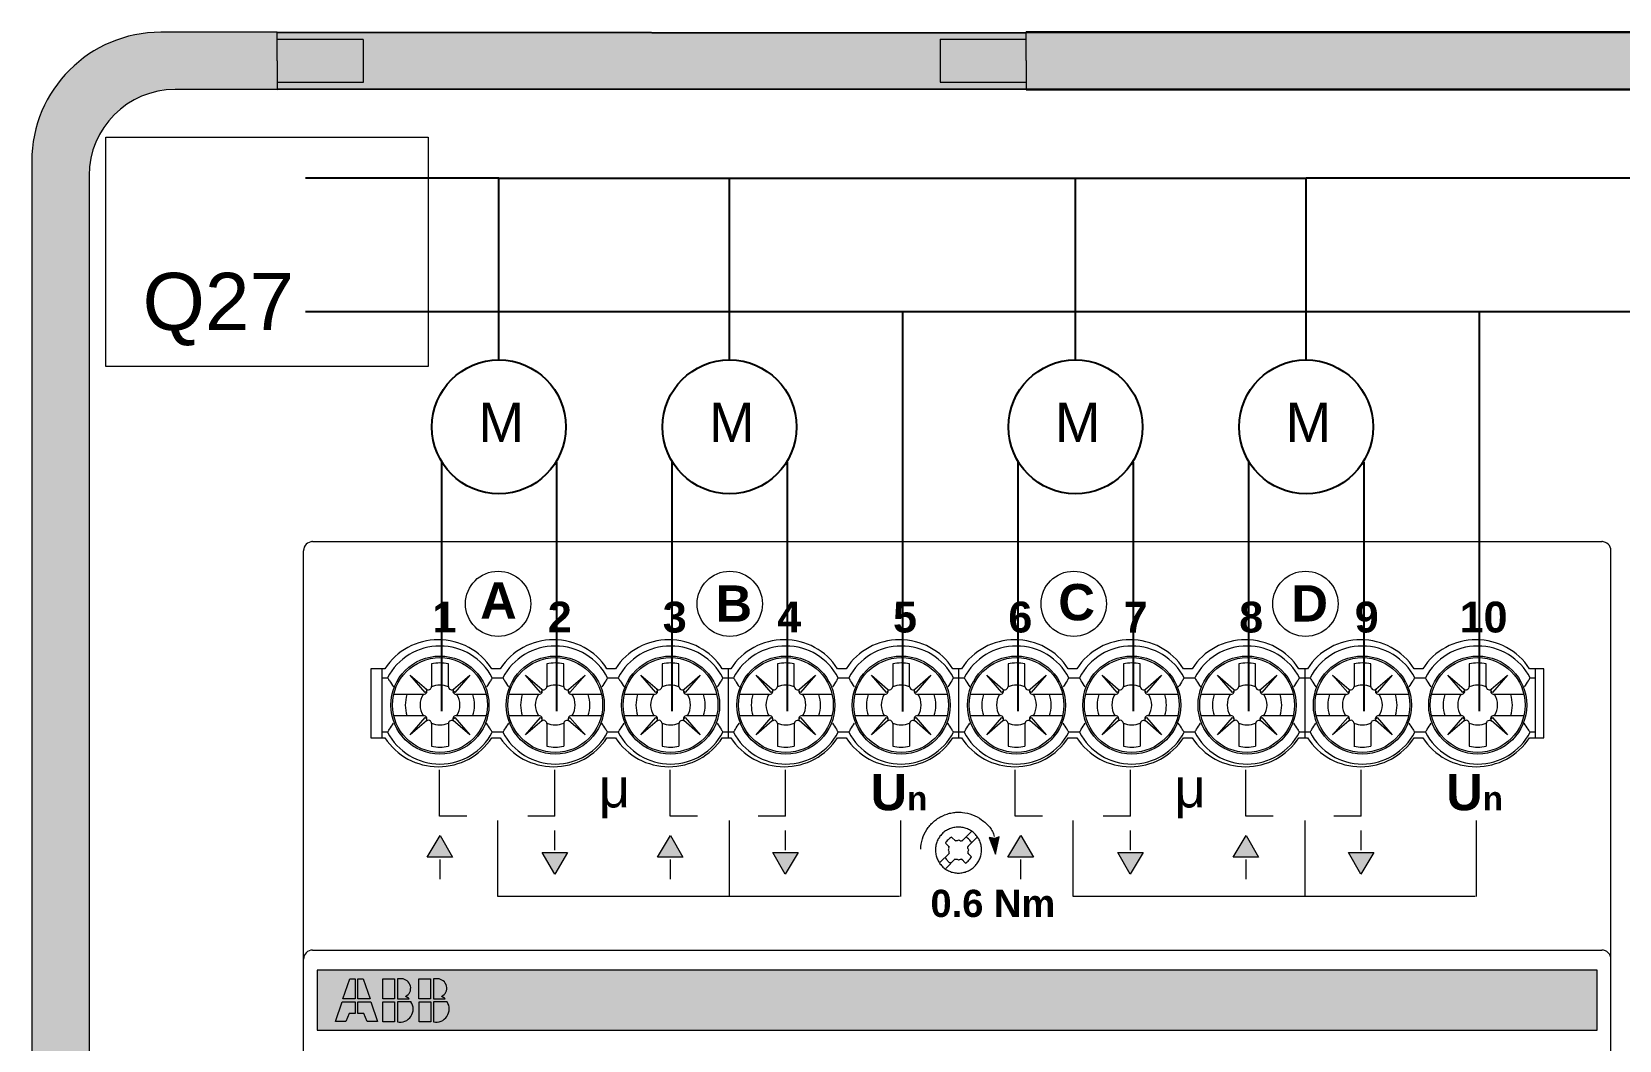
# Model space of a CAD drawing. Header units: millimetres. Extents: x -242231 to 419123, y -2399 to 525285.
# Drawn here: x -38751 to -37635, y 42041 to 42750 of the extents above; entities that cross this region are included whole.
import ezdxf

# ---------------------------------------------------------------- set-up
doc = ezdxf.new("R2010")
doc.units = ezdxf.units.MM
doc.layers.add('F-Toflumynd', color=254, linetype='Continuous')
doc.layers.add('R-635 Töfluteikning', color=7, linetype='Continuous', lineweight=15)
doc.layers.add('R-lagnir', color=7, linetype='Continuous', lineweight=25)
doc.styles.get("Standard").update_dxf_attribs({"font": 'arial.ttf'})

# ---------------------------------------------------------------- blocks, each defined once
blk = doc.blocks.new('ABB f@h BA-M-0.4.1 Gardínuliði')
at = {"lineweight": 0, "true_color": 0x000000}
h = blk.add_hatch(color=18, dxfattribs=at)
h.dxf.hatch_style = 1
h.paths.add_polyline_path([(7.522, 46.313), (6.811, 45.122), (8.208, 45.122)])
h = blk.add_hatch(color=18, dxfattribs=at)
h.dxf.hatch_style = 1
h.paths.add_polyline_path([(20.208, 46.313), (19.497, 45.122), (20.894, 45.122)])
at = {"lineweight": 0}
h = blk.add_hatch(color=256, dxfattribs=at)
h.dxf.hatch_style = 1
h.paths.add_polyline_path([(38.072, 46.145), (37.769, 46.193), (38.111, 45.279), (38.303, 46.236)])
at = {"lineweight": 0, "true_color": 0x000000}
h = blk.add_hatch(color=18, dxfattribs=at)
h.dxf.hatch_style = 1
h.paths.add_polyline_path([(39.508, 46.313), (38.797, 45.122), (40.194, 45.122)])
h = blk.add_hatch(color=18, dxfattribs=at)
h.dxf.hatch_style = 1
h.paths.add_polyline_path([(51.908, 46.313), (51.197, 45.122), (52.594, 45.122)])
h = blk.add_hatch(color=18, dxfattribs=at)
h.dxf.hatch_style = 1
h.paths.add_polyline_path([(13.147, 45.375), (13.833, 44.184), (14.544, 45.375)])
h = blk.add_hatch(color=18, dxfattribs=at)
h.dxf.hatch_style = 1
h.paths.add_polyline_path([(25.847, 45.375), (26.533, 44.184), (27.244, 45.375)])
h = blk.add_hatch(color=18, dxfattribs=at)
h.dxf.hatch_style = 1
h.paths.add_polyline_path([(44.847, 45.375), (45.533, 44.184), (46.244, 45.375)])
h = blk.add_hatch(color=18, dxfattribs=at)
h.dxf.hatch_style = 1
h.paths.add_polyline_path([(57.547, 45.375), (58.233, 44.184), (58.944, 45.375)])
at = {"lineweight": 0}
h = blk.add_hatch(color=1, dxfattribs=at)
h.dxf.hatch_style = 1
h.paths.add_polyline_path([(71.249, 38.894), (0.749, 38.894), (0.749, 35.594), (71.249, 35.594)])
h = blk.add_hatch(color=256, dxfattribs=at)
h.dxf.hatch_style = 1
h.paths.add_polyline_path([(2.169, 37.306), (2.842, 37.306), (2.842, 38.409), (2.546, 38.409)])
h.paths.add_polyline_path([(2.996, 37.306), (3.669, 37.306), (3.292, 38.409), (2.996, 38.409)])
h.paths.add_polyline_path([(3, 37.147), (2.996, 36.512), (3.331, 36.512), (3.5, 36.056), (4.085, 36.056), (3.711, 37.148)])
h.paths.add_polyline_path([(2.838, 37.152), (2.129, 37.152), (1.754, 36.056), (2.338, 36.056), (2.507, 36.512), (2.842, 36.512)])
h = blk.add_hatch(color=256, dxfattribs=at)
h.dxf.hatch_style = 1
h.paths.add_polyline_path([(5.016, 37.306), (5.016, 38.41), (4.375, 38.41), (4.375, 37.306)])
h.paths.add_polyline_path([(5.174, 37.31), (5.82, 37.307, 0.073983), (5.622, 37.442, 0.788319), (5.393, 38.415), (5.17, 38.416)])
h.paths.add_polyline_path([(5.174, 36.043, 0.670092), (5.918, 37.152), (5.174, 37.152)])
h.paths.add_polyline_path([(5.019, 37.152), (4.378, 37.152), (4.378, 36.048), (5.019, 36.048)])
h = blk.add_hatch(color=256, dxfattribs=at)
h.dxf.hatch_style = 1
h.paths.add_polyline_path([(6.361, 37.306), (7.002, 37.306), (7.002, 38.41), (6.361, 38.41)])
h.paths.add_polyline_path([(7.16, 37.31), (7.806, 37.307, 0.073983), (7.608, 37.442, 0.788319), (7.379, 38.415), (7.156, 38.416)])
h.paths.add_polyline_path([(7.16, 36.043, 0.670092), (7.904, 37.152), (7.16, 37.152)])
h.paths.add_polyline_path([(7.005, 37.152), (6.365, 37.152), (6.365, 36.048), (7.005, 36.048)])
at = {"color": 7, "linetype": 'Continuous', "lineweight": 0}
for p, q in [((0.5, 62.497), (71.5, 62.497)), ((0, -27.003), (0, 61.997)), ((72, 3.432), (72, 61.997)), ((3.7, 55.497), (3.7, 51.697)), ((4.486, 55.497), (3.7, 55.497)), ((4.34, 51.697), (4.34, 55.497)), ((6.704, 54.181), (5.876, 55.136)), ((5.876, 55.136), (6.769, 54.362)), ((7.052, 55.767), (7.052, 54.519)), ((7.979, 54.518), (7.979, 55.767)), ((8.262, 54.363), (9.154, 55.136)), ((9.154, 55.136), (8.326, 54.181)), ((10.836, 55.497), (10.364, 55.497)), ((13.054, 54.181), (12.226, 55.136)), ((12.226, 55.136), (13.119, 54.362)), ((13.402, 55.767), (13.402, 54.519)), ((14.329, 54.518), (14.329, 55.767)), ((14.612, 54.363), (15.504, 55.136)), ((15.504, 55.136), (14.676, 54.181)), ((17.186, 55.497), (16.714, 55.497)), ((19.404, 54.181), (18.576, 55.136)), ((18.576, 55.136), (19.469, 54.362)), ((19.752, 55.767), (19.752, 54.519)), ((20.679, 54.518), (20.679, 55.767)), ((20.962, 54.363), (21.854, 55.136)), ((21.854, 55.136), (21.026, 54.181)), ((23.536, 55.497), (23.064, 55.497)), ((23.39, 55.497), (23.39, 51.697)), ((25.754, 54.181), (24.926, 55.136)), ((24.926, 55.136), (25.819, 54.362)), ((26.102, 55.767), (26.102, 54.519)), ((27.029, 54.518), (27.029, 55.767)), ((27.312, 54.363), (28.204, 55.136)), ((28.204, 55.136), (27.376, 54.181)), ((29.886, 55.497), (29.414, 55.497)), ((32.104, 54.181), (31.276, 55.136)), ((31.276, 55.136), (32.169, 54.362)), ((32.452, 55.767), (32.452, 54.519)), ((33.379, 54.518), (33.379, 55.767)), ((33.662, 54.363), (34.554, 55.136)), ((34.554, 55.136), (33.726, 54.181)), ((36.236, 55.497), (35.764, 55.497)), ((36.09, 51.697), (36.09, 55.497)), ((38.454, 54.181), (37.626, 55.136)), ((37.626, 55.136), (38.519, 54.362)), ((38.802, 55.767), (38.802, 54.519)), ((39.729, 54.518), (39.729, 55.767)), ((40.012, 54.363), (40.904, 55.136)), ((40.904, 55.136), (40.076, 54.181)), ((42.586, 55.497), (42.114, 55.497)), ((44.804, 54.181), (43.976, 55.136)), ((43.976, 55.136), (44.869, 54.362)), ((45.152, 55.767), (45.152, 54.519)), ((46.079, 54.518), (46.079, 55.767)), ((46.362, 54.363), (47.254, 55.136)), ((47.254, 55.136), (46.426, 54.181)), ((48.936, 55.497), (48.464, 55.497)), ((51.154, 54.181), (50.326, 55.136)), ((50.326, 55.136), (51.219, 54.362)), ((51.502, 55.767), (51.502, 54.519)), ((52.429, 54.518), (52.429, 55.767)), ((52.712, 54.363), (53.604, 55.136)), ((53.604, 55.136), (52.776, 54.181)), ((55.286, 55.497), (54.814, 55.497)), ((55.14, 55.497), (55.14, 51.697)), ((57.504, 54.181), (56.676, 55.136)), ((56.676, 55.136), (57.569, 54.362)), ((57.852, 55.767), (57.852, 54.519)), ((58.779, 54.518), (58.779, 55.767)), ((59.062, 54.363), (59.954, 55.136)), ((59.954, 55.136), (59.126, 54.181)), ((61.636, 55.497), (61.164, 55.497)), ((63.854, 54.181), (63.026, 55.136)), ((63.026, 55.136), (63.919, 54.362)), ((64.202, 55.767), (64.202, 54.519)), ((65.129, 54.518), (65.129, 55.767)), ((65.412, 54.363), (66.304, 55.136)), ((66.304, 55.136), (65.476, 54.181)), ((68.3, 55.497), (67.514, 55.497)), ((67.84, 51.697), (67.84, 55.497)), ((68.3, 51.697), (68.3, 55.497)), ((4.34, 54.997), (4.632, 54.997)), ((6.799, 54.276), (6.704, 54.181)), ((8.326, 54.181), (8.232, 54.276)), ((10.398, 54.997), (10.982, 54.997)), ((13.149, 54.276), (13.054, 54.181)), ((14.676, 54.181), (14.582, 54.276)), ((16.748, 54.997), (17.332, 54.997)), ((19.499, 54.276), (19.404, 54.181)), ((21.026, 54.181), (20.932, 54.276)), ((23.098, 54.997), (23.682, 54.997)), ((25.849, 54.276), (25.754, 54.181)), ((27.376, 54.181), (27.282, 54.276)), ((29.448, 54.997), (30.032, 54.997)), ((32.199, 54.276), (32.104, 54.181)), ((33.726, 54.181), (33.632, 54.276)), ((35.798, 54.997), (36.382, 54.997)), ((38.549, 54.276), (38.454, 54.181)), ((40.076, 54.181), (39.982, 54.276)), ((42.148, 54.997), (42.732, 54.997)), ((44.899, 54.276), (44.804, 54.181)), ((46.426, 54.181), (46.332, 54.276)), ((48.498, 54.997), (49.082, 54.997)), ((51.249, 54.276), (51.154, 54.181)), ((52.776, 54.181), (52.682, 54.276)), ((54.848, 54.997), (55.432, 54.997)), ((57.599, 54.276), (57.504, 54.181)), ((59.126, 54.181), (59.032, 54.276)), ((61.198, 54.997), (61.782, 54.997)), ((63.949, 54.276), (63.854, 54.181)), ((65.476, 54.181), (65.382, 54.276)), ((67.548, 54.997), (67.84, 54.997)), ((6.62, 54.082), (4.971, 54.082)), ((10.059, 54.082), (8.411, 54.082)), ((12.969, 54.082), (11.321, 54.082)), ((16.409, 54.082), (14.761, 54.082)), ((19.32, 54.082), (17.671, 54.082)), ((22.759, 54.082), (21.111, 54.082)), ((25.67, 54.082), (24.021, 54.082)), ((29.109, 54.082), (27.461, 54.082)), ((32.019, 54.082), (30.371, 54.082)), ((35.459, 54.082), (33.811, 54.082)), ((38.37, 54.082), (36.721, 54.082)), ((41.809, 54.082), (40.161, 54.082)), ((44.719, 54.082), (43.071, 54.082)), ((48.159, 54.082), (46.511, 54.082)), ((51.07, 54.082), (49.421, 54.082)), ((54.509, 54.082), (52.861, 54.082)), ((57.42, 54.082), (55.771, 54.082)), ((60.859, 54.082), (59.211, 54.082)), ((63.769, 54.082), (62.121, 54.082)), ((67.209, 54.082), (65.561, 54.082)), ((4.971, 52.912), (6.62, 52.912)), ((5.876, 51.858), (6.704, 52.813)), ((6.769, 52.632), (5.876, 51.858)), ((6.704, 52.813), (6.799, 52.717)), ((7.052, 52.475), (7.052, 51.226)), ((7.979, 52.469), (7.979, 51.226)), ((8.226, 52.712), (8.326, 52.813)), ((9.154, 51.858), (8.248, 52.643)), ((8.326, 52.813), (9.154, 51.858)), ((8.404, 52.912), (10.059, 52.912)), ((11.321, 52.912), (12.969, 52.912)), ((12.226, 51.858), (13.054, 52.813)), ((13.119, 52.632), (12.226, 51.858)), ((13.054, 52.813), (13.149, 52.717)), ((13.402, 52.475), (13.402, 51.226)), ((14.329, 52.469), (14.329, 51.226)), ((14.576, 52.712), (14.676, 52.813)), ((15.504, 51.858), (14.598, 52.643)), ((14.676, 52.813), (15.504, 51.858)), ((14.754, 52.912), (16.409, 52.912)), ((17.671, 52.912), (19.32, 52.912)), ((18.576, 51.858), (19.404, 52.813)), ((19.469, 52.632), (18.576, 51.858)), ((19.404, 52.813), (19.499, 52.717)), ((19.752, 52.475), (19.752, 51.226)), ((20.679, 52.469), (20.679, 51.226)), ((20.926, 52.712), (21.026, 52.813)), ((21.854, 51.858), (20.948, 52.643)), ((21.026, 52.813), (21.854, 51.858)), ((21.104, 52.912), (22.759, 52.912)), ((24.021, 52.912), (25.67, 52.912)), ((24.926, 51.858), (25.754, 52.813)), ((25.819, 52.632), (24.926, 51.858)), ((25.754, 52.813), (25.849, 52.717)), ((26.102, 52.475), (26.102, 51.226)), ((27.029, 52.469), (27.029, 51.226)), ((27.276, 52.712), (27.376, 52.813)), ((28.204, 51.858), (27.298, 52.643)), ((27.376, 52.813), (28.204, 51.858)), ((27.454, 52.912), (29.109, 52.912)), ((30.371, 52.912), (32.019, 52.912)), ((31.276, 51.858), (32.104, 52.813)), ((32.169, 52.632), (31.276, 51.858)), ((32.104, 52.813), (32.199, 52.717)), ((32.452, 52.475), (32.452, 51.226)), ((33.379, 52.469), (33.379, 51.226)), ((33.626, 52.712), (33.726, 52.813)), ((34.554, 51.858), (33.648, 52.643)), ((33.726, 52.813), (34.554, 51.858)), ((33.804, 52.912), (35.459, 52.912)), ((36.721, 52.912), (38.37, 52.912)), ((37.626, 51.858), (38.454, 52.813)), ((38.519, 52.632), (37.626, 51.858)), ((38.454, 52.813), (38.549, 52.717)), ((38.802, 52.475), (38.802, 51.226)), ((39.729, 52.469), (39.729, 51.226)), ((39.976, 52.712), (40.076, 52.813)), ((40.904, 51.858), (39.998, 52.643)), ((40.076, 52.813), (40.904, 51.858)), ((40.154, 52.912), (41.809, 52.912)), ((43.071, 52.912), (44.719, 52.912)), ((43.976, 51.858), (44.804, 52.813)), ((44.869, 52.632), (43.976, 51.858)), ((44.804, 52.813), (44.899, 52.717)), ((45.152, 52.475), (45.152, 51.226)), ((46.079, 52.469), (46.079, 51.226)), ((46.326, 52.712), (46.426, 52.813)), ((47.254, 51.858), (46.348, 52.643)), ((46.426, 52.813), (47.254, 51.858)), ((46.504, 52.912), (48.159, 52.912)), ((49.421, 52.912), (51.07, 52.912)), ((50.326, 51.858), (51.154, 52.813)), ((51.219, 52.632), (50.326, 51.858)), ((51.154, 52.813), (51.249, 52.717)), ((51.502, 52.475), (51.502, 51.226)), ((52.429, 52.469), (52.429, 51.226)), ((52.676, 52.712), (52.776, 52.813)), ((53.604, 51.858), (52.698, 52.643)), ((52.776, 52.813), (53.604, 51.858)), ((52.854, 52.912), (54.509, 52.912)), ((55.771, 52.912), (57.42, 52.912)), ((56.676, 51.858), (57.504, 52.813)), ((57.569, 52.632), (56.676, 51.858)), ((57.504, 52.813), (57.599, 52.717)), ((57.852, 52.475), (57.852, 51.226)), ((58.779, 52.469), (58.779, 51.226)), ((59.026, 52.712), (59.126, 52.813)), ((59.954, 51.858), (59.048, 52.643)), ((59.126, 52.813), (59.954, 51.858)), ((59.204, 52.912), (60.859, 52.912)), ((62.121, 52.912), (63.769, 52.912)), ((63.026, 51.858), (63.854, 52.813)), ((63.919, 52.632), (63.026, 51.858)), ((63.854, 52.813), (63.949, 52.717)), ((64.202, 52.475), (64.202, 51.226)), ((65.129, 52.469), (65.129, 51.226)), ((65.376, 52.712), (65.476, 52.813)), ((66.304, 51.858), (65.398, 52.643)), ((65.476, 52.813), (66.304, 51.858)), ((65.554, 52.912), (67.209, 52.912)), ((3.7, 51.697), (4.486, 51.697)), ((4.632, 51.997), (4.34, 51.997)), ((10.364, 51.697), (10.836, 51.697)), ((10.982, 51.997), (10.398, 51.997)), ((16.714, 51.697), (17.186, 51.697)), ((17.332, 51.997), (16.748, 51.997)), ((23.064, 51.697), (23.536, 51.697)), ((23.682, 51.997), (23.098, 51.997)), ((29.414, 51.697), (29.886, 51.697)), ((30.032, 51.997), (29.448, 51.997)), ((35.764, 51.697), (36.236, 51.697)), ((36.382, 51.997), (35.798, 51.997)), ((42.114, 51.697), (42.586, 51.697)), ((42.732, 51.997), (42.148, 51.997)), ((48.464, 51.697), (48.936, 51.697)), ((49.082, 51.997), (48.498, 51.997)), ((54.814, 51.697), (55.286, 51.697)), ((55.432, 51.997), (54.848, 51.997)), ((61.164, 51.697), (61.636, 51.697)), ((61.782, 51.997), (61.198, 51.997)), ((67.514, 51.697), (68.3, 51.697)), ((67.84, 51.997), (67.548, 51.997)), ((7.495, 47.377), (7.495, 49.936)), ((13.845, 47.377), (13.845, 49.936)), ((20.196, 47.377), (20.196, 49.936)), ((26.546, 47.377), (26.546, 49.936)), ((39.196, 47.377), (39.196, 49.936)), ((45.545, 47.377), (45.545, 49.936)), ((51.895, 47.377), (51.895, 49.936)), ((58.246, 47.377), (58.246, 49.936)), ((8.994, 47.377), (7.495, 47.377)), ((13.846, 47.377), (12.347, 47.377)), ((21.694, 47.377), (20.195, 47.377)), ((26.546, 47.377), (25.047, 47.377)), ((40.694, 47.377), (39.195, 47.377)), ((45.546, 47.377), (44.047, 47.377)), ((53.394, 47.377), (51.895, 47.377)), ((58.246, 47.377), (56.747, 47.377)), ((10.696, 42.943), (10.696, 47.132)), ((13.845, 45.502), (13.845, 46.591)), ((23.456, 42.943), (23.456, 47.132)), ((26.546, 45.502), (26.546, 46.591)), ((32.896, 42.943), (32.896, 47.132)), ((36.786, 46.532), (36.249, 45.996)), ((42.395, 42.943), (42.395, 47.132)), ((45.545, 45.502), (45.545, 46.591)), ((55.156, 42.943), (55.156, 47.132)), ((58.246, 45.502), (58.246, 46.591)), ((64.596, 42.943), (64.596, 47.132)), ((35.379, 45.941), (35.36, 45.885)), ((35.583, 45.663), (35.36, 45.885)), ((35.416, 45.977), (35.379, 45.941)), ((35.453, 46.033), (35.416, 45.977)), ((35.509, 46.07), (35.453, 46.033)), ((35.583, 46.144), (35.509, 46.07)), ((35.509, 45.497), (35.527, 45.516)), ((35.509, 45.497), (35.527, 45.479)), ((35.546, 45.682), (35.527, 45.719)), ((35.527, 45.516), (35.546, 45.553)), ((35.527, 45.479), (35.546, 45.442)), ((35.546, 45.645), (35.546, 45.682)), ((35.564, 45.608), (35.546, 45.645)), ((35.546, 45.571), (35.564, 45.608)), ((35.546, 45.553), (35.546, 45.571)), ((35.694, 46.218), (35.583, 46.144)), ((35.916, 45.996), (35.694, 46.218)), ((35.897, 46.033), (35.86, 46.051)), ((35.916, 46.015), (35.897, 46.033)), ((35.99, 46.015), (35.916, 46.015)), ((36.064, 46.051), (35.99, 46.015)), ((36.083, 46.07), (36.064, 46.051)), ((36.083, 46.07), (36.101, 46.051)), ((36.101, 46.051), (36.138, 46.033)), ((36.138, 46.033), (36.157, 46.015)), ((36.157, 46.015), (36.231, 46.015)), ((36.231, 46.015), (36.268, 46.033)), ((36.268, 46.033), (36.286, 46.051)), ((36.286, 46.051), (36.323, 46.07)), ((36.527, 46.199), (36.471, 46.218)), ((36.564, 46.162), (36.527, 46.199)), ((37.101, 46.218), (36.564, 45.682)), ((36.62, 46.125), (36.564, 46.162)), ((36.583, 45.663), (36.601, 45.7)), ((36.583, 45.59), (36.583, 45.663)), ((36.601, 45.571), (36.583, 45.59)), ((36.62, 45.497), (36.583, 45.423)), ((36.601, 45.7), (36.62, 45.719)), ((36.62, 45.534), (36.601, 45.571)), ((36.694, 46.051), (36.62, 46.125)), ((36.62, 45.719), (36.638, 45.756)), ((36.638, 45.516), (36.62, 45.534)), ((36.638, 45.516), (36.62, 45.497)), ((36.731, 45.996), (36.694, 46.051)), ((36.768, 45.959), (36.731, 45.996)), ((36.786, 45.904), (36.768, 45.959)), ((37.769, 46.193), (38.111, 45.279)), ((38.072, 46.145), (37.769, 46.193)), ((38.303, 46.236), (38.072, 46.145)), ((38.111, 45.279), (38.303, 46.236)), ((7.509, 44.995), (7.509, 43.906)), ((20.196, 44.995), (20.196, 43.906)), ((35.583, 45.331), (35.046, 44.814)), ((35.342, 45.091), (35.36, 45.054)), ((35.36, 45.054), (35.397, 44.998)), ((35.897, 45.017), (35.379, 44.5)), ((35.397, 44.998), (35.564, 44.832)), ((35.527, 45.276), (35.509, 45.257)), ((35.546, 45.313), (35.527, 45.276)), ((35.546, 45.442), (35.546, 45.313)), ((35.564, 44.832), (35.62, 44.814)), ((35.62, 44.814), (35.657, 44.777)), ((35.879, 44.98), (35.842, 44.962)), ((36.009, 44.98), (35.879, 44.98)), ((36.046, 44.962), (36.009, 44.98)), ((36.064, 44.943), (36.046, 44.962)), ((36.064, 44.943), (36.083, 44.962)), ((36.083, 44.962), (36.12, 44.98)), ((36.12, 44.98), (36.138, 44.98)), ((36.138, 44.98), (36.175, 44.998)), ((36.175, 44.998), (36.212, 44.998)), ((36.212, 44.998), (36.249, 44.98)), ((36.453, 44.795), (36.231, 45.017)), ((36.249, 44.98), (36.268, 44.962)), ((36.268, 44.962), (36.305, 44.943)), ((36.453, 44.795), (36.508, 44.832)), ((36.508, 44.832), (36.545, 44.851)), ((36.545, 44.851), (36.601, 44.888)), ((36.786, 45.128), (36.564, 45.35)), ((36.583, 45.423), (36.583, 45.35)), ((36.583, 45.35), (36.601, 45.331)), ((36.601, 45.331), (36.601, 45.294)), ((36.601, 45.294), (36.638, 45.276)), ((36.601, 44.888), (36.638, 44.943)), ((36.638, 44.943), (36.712, 45.017)), ((36.712, 45.017), (36.786, 45.128)), ((39.495, 44.995), (39.495, 43.906)), ((51.895, 44.995), (51.895, 43.906)), ((32.818, 42.943), (10.696, 42.943)), ((64.518, 42.943), (42.395, 42.943)), ((0.5, 39.997), (71.5, 39.997)), ((0.749, 38.894), (0.749, 35.594)), ((71.249, 38.894), (0.749, 38.894)), ((71.249, 35.594), (71.249, 38.894)), ((0.749, 35.594), (71.249, 35.594))]:
    blk.add_line(p, q, dxfattribs=at)
at = {"lineweight": 0}
for points in [[(6.811, 45.122), (7.522, 46.313), (8.208, 45.122), (6.811, 45.122)], [(19.497, 45.122), (20.208, 46.313), (20.894, 45.122), (19.497, 45.122)], [(38.797, 45.122), (39.508, 46.313), (40.194, 45.122), (38.797, 45.122)], [(51.197, 45.122), (51.908, 46.313), (52.594, 45.122), (51.197, 45.122)], [(14.544, 45.375), (13.833, 44.184), (13.147, 45.375), (14.544, 45.375)], [(27.244, 45.375), (26.533, 44.184), (25.847, 45.375), (27.244, 45.375)], [(46.244, 45.375), (45.533, 44.184), (44.847, 45.375), (46.244, 45.375)], [(58.944, 45.375), (58.233, 44.184), (57.547, 45.375), (58.944, 45.375)], [(2.842, 38.409), (2.842, 37.306), (2.169, 37.306), (2.546, 38.409), (2.842, 38.409)], [(2.996, 38.409), (3.292, 38.409), (3.669, 37.306), (2.996, 37.306), (2.996, 38.409)], [(5.394, 38.415), (5.17, 38.416), (5.174, 37.31), (5.821, 37.307)], [(7.38, 38.415), (7.156, 38.416), (7.16, 37.31), (7.807, 37.307)], [(2.129, 37.152), (2.838, 37.152), (2.842, 36.512), (2.507, 36.512), (2.338, 36.056), (1.754, 36.056), (2.129, 37.152)], [(3, 37.147), (3.711, 37.148), (4.085, 36.056), (3.5, 36.056), (3.331, 36.512), (2.996, 36.512), (3, 37.147)], [(5.924, 37.152), (5.174, 37.152), (5.174, 36.045)], [(7.91, 37.152), (7.16, 37.152), (7.16, 36.045)]]:
    blk.add_lwpolyline(points, dxfattribs=at)
for points in [[(4.375, 38.41), (5.016, 38.41), (5.016, 37.306), (4.375, 37.306)], [(6.361, 38.41), (7.002, 38.41), (7.002, 37.306), (6.361, 37.306)], [(4.378, 37.152), (5.019, 37.152), (5.019, 36.048), (4.378, 36.048)], [(6.365, 37.152), (7.005, 37.152), (7.005, 36.048), (6.365, 36.048)]]:
    blk.add_lwpolyline(points, close=True, dxfattribs=at)
for centre, radius in [((10.717, 59.072), 1.798), ((23.477, 59.072), 1.798), ((42.415, 59.072), 1.798), ((55.179, 59.072), 1.798), ((7.515, 53.497), 2.7), ((7.515, 53.497), 2.61), ((13.865, 53.497), 2.7), ((13.865, 53.497), 2.61), ((20.215, 53.497), 2.7), ((20.215, 53.497), 2.61), ((26.565, 53.497), 2.7), ((26.565, 53.497), 2.61), ((32.915, 53.497), 2.7), ((32.915, 53.497), 2.61), ((39.265, 53.497), 2.7), ((39.265, 53.497), 2.61), ((45.615, 53.497), 2.7), ((45.615, 53.497), 2.61), ((51.965, 53.497), 2.7), ((51.965, 53.497), 2.61), ((58.315, 53.497), 2.7), ((58.315, 53.497), 2.61), ((64.665, 53.497), 2.7), ((64.665, 53.497), 2.61)]:
    blk.add_circle(centre, radius, dxfattribs=at)
at = {"color": 7, "linetype": 'Continuous', "lineweight": 0}
for centre, radius, start, end in [((0.5, 61.997), 0.5, 90, 180), ((0.5, 61.997), 0.5, 90, 97.21198), ((71.5, 61.997), 0.5, 82.78796, 90), ((71.5, 61.997), 0.5, 0, 90), ((0.5, 61.997), 0.5, 172.78796, 180), ((71.5, 61.997), 0.5, 0, 7.21198), ((7.425, 53.597), 3.5, 32.87835, 147.12165), ((13.775, 53.597), 3.5, 32.87835, 147.12165), ((20.125, 53.597), 3.5, 32.87835, 147.12165), ((26.475, 53.597), 3.5, 32.87835, 147.12165), ((32.825, 53.597), 3.5, 32.87835, 147.12165), ((39.175, 53.597), 3.5, 32.87835, 147.12165), ((45.525, 53.597), 3.5, 32.87835, 147.12165), ((51.875, 53.597), 3.5, 32.87835, 147.12165), ((58.225, 53.597), 3.5, 32.87835, 147.12165), ((64.575, 53.597), 3.5, 32.87835, 147.12165), ((7.515, 53.497), 3.25, 27.48643, 152.51357), ((13.865, 53.497), 3.25, 27.48643, 152.51357), ((20.215, 53.497), 3.25, 27.48643, 152.51357), ((26.565, 53.497), 3.25, 27.48643, 152.51357), ((32.915, 53.497), 3.25, 27.48643, 152.51357), ((39.265, 53.497), 3.25, 27.48643, 152.51357), ((45.615, 53.497), 3.25, 27.48643, 152.51357), ((51.965, 53.497), 3.25, 27.48643, 152.51357), ((58.315, 53.497), 3.25, 27.48643, 152.51357), ((64.665, 53.497), 3.25, 27.48643, 152.51357), ((7.515, 53.497), 2.317, 78.46304, 101.53696), ((13.865, 53.497), 2.317, 78.46304, 101.53696), ((20.215, 53.497), 2.317, 78.46304, 101.53696), ((26.565, 53.497), 2.317, 78.46304, 101.53696), ((32.915, 53.497), 2.317, 78.46304, 101.53696), ((39.265, 53.497), 2.317, 78.46304, 101.53696), ((45.615, 53.497), 2.317, 78.46304, 101.53696), ((51.965, 53.497), 2.317, 78.46304, 101.53696), ((58.315, 53.497), 2.317, 78.46304, 101.53696), ((64.665, 53.497), 2.317, 78.46304, 101.53696), ((6.62, 54.262), 0.18, 270, 45.573), ((6.872, 54.519), 0.18, 225.573, 0), ((7.515, 53.497), 1.098, 65.03079, 114.96921), ((8.159, 54.518), 0.18, 180, 314.56131), ((8.411, 54.262), 0.18, 134.56131, 270), ((12.969, 54.262), 0.18, 270, 45.573), ((13.221, 54.519), 0.18, 225.573, 0), ((13.865, 53.497), 1.098, 65.03079, 114.96921), ((14.509, 54.518), 0.18, 180, 314.56131), ((14.761, 54.262), 0.18, 134.56131, 270), ((19.32, 54.262), 0.18, 270, 45.573), ((19.571, 54.519), 0.18, 225.573, 0), ((20.215, 53.497), 1.098, 65.03079, 114.96921), ((20.859, 54.518), 0.18, 180, 314.56131), ((21.111, 54.262), 0.18, 134.56131, 270), ((25.67, 54.262), 0.18, 270, 45.573), ((25.922, 54.519), 0.18, 225.573, 0), ((26.565, 53.497), 1.098, 65.03079, 114.96921), ((27.209, 54.518), 0.18, 180, 314.56131), ((27.461, 54.262), 0.18, 134.56131, 270), ((32.019, 54.262), 0.18, 270, 45.573), ((32.271, 54.519), 0.18, 225.573, 0), ((32.915, 53.497), 1.098, 65.03079, 114.96921), ((33.559, 54.518), 0.18, 180, 314.56131), ((33.811, 54.262), 0.18, 134.56131, 270), ((38.37, 54.262), 0.18, 270, 45.573), ((38.622, 54.519), 0.18, 225.573, 0), ((39.265, 53.497), 1.098, 65.03079, 114.96921), ((39.909, 54.518), 0.18, 180, 314.56131), ((40.161, 54.262), 0.18, 134.56131, 270), ((44.719, 54.262), 0.18, 270, 45.573), ((44.971, 54.519), 0.18, 225.573, 0), ((45.615, 53.497), 1.098, 65.03079, 114.96921), ((46.259, 54.518), 0.18, 180, 314.56131), ((46.511, 54.262), 0.18, 134.56131, 270), ((51.07, 54.262), 0.18, 270, 45.573), ((51.321, 54.519), 0.18, 225.573, 0), ((51.965, 53.497), 1.098, 65.03079, 114.96921), ((52.609, 54.518), 0.18, 180, 314.56131), ((52.861, 54.262), 0.18, 134.56131, 270), ((57.42, 54.262), 0.18, 270, 45.573), ((57.672, 54.519), 0.18, 225.573, 0), ((58.315, 53.497), 1.098, 65.03079, 114.96921), ((58.959, 54.518), 0.18, 180, 314.56131), ((59.211, 54.262), 0.18, 134.56131, 270), ((63.769, 54.262), 0.18, 270, 45.573), ((64.021, 54.519), 0.18, 225.573, 0), ((64.665, 53.497), 1.098, 65.03079, 114.96921), ((65.309, 54.518), 0.18, 180, 314.56131), ((65.561, 54.262), 0.18, 134.56131, 270), ((7.515, 53.497), 1.907, 162.13907, 197.86093), ((7.515, 53.497), 1.098, 147.80605, 212.19395), ((7.515, 53.497), 1.098, 0, 32.19395), ((7.515, 53.497), 1.098, 327.80605, 0), ((7.515, 53.497), 1.907, 342.13907, 17.86093), ((13.865, 53.497), 1.907, 162.13907, 197.86093), ((13.865, 53.497), 1.098, 147.80605, 212.19395), ((13.865, 53.497), 1.098, 0, 32.19395), ((13.865, 53.497), 1.098, 327.80605, 0), ((13.865, 53.497), 1.907, 342.13907, 17.86093), ((20.215, 53.497), 1.907, 162.13907, 197.86093), ((20.215, 53.497), 1.098, 147.80605, 212.19395), ((20.215, 53.497), 1.098, 0, 32.19395), ((20.215, 53.497), 1.098, 327.80605, 0), ((20.215, 53.497), 1.907, 342.13907, 17.86093), ((26.565, 53.497), 1.907, 162.13907, 197.86093), ((26.565, 53.497), 1.098, 147.80605, 212.19395), ((26.565, 53.497), 1.098, 0, 32.19395), ((26.565, 53.497), 1.098, 327.80605, 0), ((26.565, 53.497), 1.907, 342.13907, 17.86093), ((32.915, 53.497), 1.907, 162.13907, 197.86093), ((32.915, 53.497), 1.098, 147.80605, 212.19395), ((32.915, 53.497), 1.098, 0, 32.19395), ((32.915, 53.497), 1.098, 327.80605, 0), ((32.915, 53.497), 1.907, 342.13907, 17.86093), ((39.265, 53.497), 1.907, 162.13907, 197.86093), ((39.265, 53.497), 1.098, 147.80605, 212.19395), ((39.265, 53.497), 1.098, 0, 32.19395), ((39.265, 53.497), 1.098, 327.80605, 0), ((39.265, 53.497), 1.907, 342.13907, 17.86093), ((45.615, 53.497), 1.907, 162.13907, 197.86093), ((45.615, 53.497), 1.098, 147.80605, 212.19395), ((45.615, 53.497), 1.098, 0, 32.19395), ((45.615, 53.497), 1.098, 327.80605, 0), ((45.615, 53.497), 1.907, 342.13907, 17.86093), ((51.965, 53.497), 1.907, 162.13907, 197.86093), ((51.965, 53.497), 1.098, 147.80605, 212.19395), ((51.965, 53.497), 1.098, 0, 32.19395), ((51.965, 53.497), 1.098, 327.80605, 0), ((51.965, 53.497), 1.907, 342.13907, 17.86093), ((58.315, 53.497), 1.907, 162.13907, 197.86093), ((58.315, 53.497), 1.098, 147.80605, 212.19395), ((58.315, 53.497), 1.098, 0, 32.19395), ((58.315, 53.497), 1.098, 327.80605, 0), ((58.315, 53.497), 1.907, 342.13907, 17.86093), ((64.665, 53.497), 1.907, 162.13907, 197.86093), ((64.665, 53.497), 1.098, 147.80605, 212.19395), ((64.665, 53.497), 1.098, 0, 32.19395), ((64.665, 53.497), 1.098, 327.80605, 0), ((64.665, 53.497), 1.907, 342.13907, 17.86093), ((6.62, 52.732), 0.18, 314.427, 90), ((6.872, 52.475), 0.18, 0, 134.427), ((7.515, 53.497), 1.098, 245.03079, 294.96921), ((8.159, 52.469), 0.18, 46.91795, 180), ((8.404, 52.732), 0.18, 90, 226.91795), ((12.969, 52.732), 0.18, 314.427, 90), ((13.221, 52.475), 0.18, 0, 134.427), ((13.865, 53.497), 1.098, 245.03079, 294.96921), ((14.509, 52.469), 0.18, 46.91795, 180), ((14.754, 52.732), 0.18, 90, 226.91795), ((19.32, 52.732), 0.18, 314.427, 90), ((19.571, 52.475), 0.18, 0, 134.427), ((20.215, 53.497), 1.098, 245.03079, 294.96921), ((20.859, 52.469), 0.18, 46.91795, 180), ((21.104, 52.732), 0.18, 90, 226.91795), ((25.67, 52.732), 0.18, 314.427, 90), ((25.922, 52.475), 0.18, 0, 134.427), ((26.565, 53.497), 1.098, 245.03079, 294.96921), ((27.209, 52.469), 0.18, 46.91795, 180), ((27.454, 52.732), 0.18, 90, 226.91795), ((32.019, 52.732), 0.18, 314.427, 90), ((32.271, 52.475), 0.18, 0, 134.427), ((32.915, 53.497), 1.098, 245.03079, 294.96921), ((33.559, 52.469), 0.18, 46.91795, 180), ((33.804, 52.732), 0.18, 90, 226.91795), ((38.37, 52.732), 0.18, 314.427, 90), ((38.622, 52.475), 0.18, 0, 134.427), ((39.265, 53.497), 1.098, 245.03079, 294.96921), ((39.909, 52.469), 0.18, 46.91795, 180), ((40.154, 52.732), 0.18, 90, 226.91795), ((44.719, 52.732), 0.18, 314.427, 90), ((44.971, 52.475), 0.18, 0, 134.427), ((45.615, 53.497), 1.098, 245.03079, 294.96921), ((46.259, 52.469), 0.18, 46.91795, 180), ((46.504, 52.732), 0.18, 90, 226.91795), ((51.07, 52.732), 0.18, 314.427, 90), ((51.321, 52.475), 0.18, 0, 134.427), ((51.965, 53.497), 1.098, 245.03079, 294.96921), ((52.609, 52.469), 0.18, 46.91795, 180), ((52.854, 52.732), 0.18, 90, 226.91795), ((57.42, 52.732), 0.18, 314.427, 90), ((57.672, 52.475), 0.18, 0, 134.427), ((58.315, 53.497), 1.098, 245.03079, 294.96921), ((58.959, 52.469), 0.18, 46.91795, 180), ((59.204, 52.732), 0.18, 90, 226.91795), ((63.769, 52.732), 0.18, 314.427, 90), ((64.021, 52.475), 0.18, 0, 134.427), ((64.665, 53.497), 1.098, 245.03079, 294.96921), ((65.309, 52.469), 0.18, 46.91795, 180), ((65.554, 52.732), 0.18, 90, 226.91795), ((7.425, 53.597), 3.5, 212.87835, 327.12165), ((7.515, 53.497), 3.25, 207.48643, 332.51357), ((13.775, 53.597), 3.5, 212.87835, 327.12165), ((13.865, 53.497), 3.25, 207.48643, 332.51357), ((20.125, 53.597), 3.5, 212.87835, 327.12165), ((20.215, 53.497), 3.25, 207.48643, 332.51357), ((26.475, 53.597), 3.5, 212.87835, 327.12165), ((26.565, 53.497), 3.25, 207.48643, 332.51357), ((32.825, 53.597), 3.5, 212.87835, 327.12165), ((32.915, 53.497), 3.25, 207.48643, 332.51357), ((39.175, 53.597), 3.5, 212.87835, 327.12165), ((39.265, 53.497), 3.25, 207.48643, 332.51357), ((45.525, 53.597), 3.5, 212.87835, 327.12165), ((45.615, 53.497), 3.25, 207.48643, 332.51357), ((51.875, 53.597), 3.5, 212.87835, 327.12165), ((51.965, 53.497), 3.25, 207.48643, 332.51357), ((58.225, 53.597), 3.5, 212.87835, 327.12165), ((58.315, 53.497), 3.25, 207.48643, 332.51357), ((64.575, 53.597), 3.5, 212.87835, 327.12165), ((64.665, 53.497), 3.25, 207.48643, 332.51357), ((7.515, 53.497), 2.317, 258.46304, 281.53696), ((13.865, 53.497), 2.317, 258.46304, 281.53696), ((20.215, 53.497), 2.317, 258.46304, 281.53696), ((26.565, 53.497), 2.317, 258.46304, 281.53696), ((32.915, 53.497), 2.317, 258.46304, 281.53696), ((39.265, 53.497), 2.317, 258.46304, 281.53696), ((45.615, 53.497), 2.317, 258.46304, 281.53696), ((51.965, 53.497), 2.317, 258.46304, 281.53696), ((58.315, 53.497), 2.317, 258.46304, 281.53696), ((64.665, 53.497), 2.317, 258.46304, 281.53696), ((0.5, 39.497), 0.5, 90, 180), ((71.5, 39.497), 0.5, 0, 90)]:
    blk.add_arc(centre, radius, start, end, dxfattribs=at)
at = {"lineweight": 0}
for centre, radius, start, end in [((5.391, 37.901), 0.514, 296.76892, 89.62665), ((7.377, 37.901), 0.514, 296.76892, 89.62665), ((5.318, 36.751), 0.722, 258.05485, 33.78089), ((5.266, 36.709), 0.815, 47.09714, 64.06976), ((7.304, 36.751), 0.722, 258.05485, 33.78089), ((7.252, 36.709), 0.815, 47.09714, 64.06976)]:
    blk.add_arc(centre, radius, start, end, dxfattribs=at)
at = {"color": 7, "linetype": 'Continuous', "lineweight": 0}
for points, knots in [([(4.632, 54.997), (4.665, 54.942), (4.769, 54.774), (4.878, 54.608), (4.953, 54.497)], [0, 0, 0, 0, 0.322422, 1, 1, 1, 1]), ([(10.398, 54.997), (10.365, 54.942), (10.261, 54.774), (10.152, 54.608), (10.077, 54.497)], [0, 0, 0, 0, 0.322423, 1, 1, 1, 1]), ([(11.303, 54.497), (11.228, 54.608), (11.119, 54.774), (11.015, 54.942), (10.982, 54.997)], [0, 0, 0, 0, 0.677576, 1, 1, 1, 1]), ([(16.748, 54.997), (16.715, 54.942), (16.611, 54.774), (16.502, 54.608), (16.427, 54.497)], [0, 0, 0, 0, 0.322423, 1, 1, 1, 1]), ([(17.332, 54.997), (17.365, 54.942), (17.469, 54.774), (17.578, 54.608), (17.653, 54.497)], [0, 0, 0, 0, 0.322422, 1, 1, 1, 1]), ([(23.098, 54.997), (23.065, 54.942), (22.961, 54.774), (22.852, 54.608), (22.777, 54.497)], [0, 0, 0, 0, 0.322423, 1, 1, 1, 1]), ([(23.682, 54.997), (23.715, 54.942), (23.819, 54.774), (23.928, 54.608), (24.003, 54.497)], [0, 0, 0, 0, 0.322422, 1, 1, 1, 1]), ([(29.448, 54.997), (29.415, 54.942), (29.311, 54.774), (29.202, 54.608), (29.127, 54.497)], [0, 0, 0, 0, 0.322423, 1, 1, 1, 1]), ([(30.353, 54.497), (30.278, 54.608), (30.169, 54.774), (30.065, 54.942), (30.032, 54.997)], [0, 0, 0, 0, 0.677576, 1, 1, 1, 1]), ([(35.798, 54.997), (35.765, 54.942), (35.661, 54.774), (35.552, 54.608), (35.477, 54.497)], [0, 0, 0, 0, 0.322423, 1, 1, 1, 1]), ([(36.382, 54.997), (36.415, 54.942), (36.519, 54.774), (36.628, 54.608), (36.703, 54.497)], [0, 0, 0, 0, 0.322422, 1, 1, 1, 1]), ([(42.148, 54.997), (42.115, 54.942), (42.011, 54.774), (41.902, 54.608), (41.827, 54.497)], [0, 0, 0, 0, 0.322423, 1, 1, 1, 1]), ([(43.053, 54.497), (42.978, 54.608), (42.869, 54.774), (42.765, 54.942), (42.732, 54.997)], [0, 0, 0, 0, 0.677576, 1, 1, 1, 1]), ([(48.498, 54.997), (48.465, 54.942), (48.361, 54.774), (48.252, 54.608), (48.177, 54.497)], [0, 0, 0, 0, 0.322423, 1, 1, 1, 1]), ([(49.082, 54.997), (49.115, 54.942), (49.219, 54.774), (49.328, 54.608), (49.403, 54.497)], [0, 0, 0, 0, 0.322422, 1, 1, 1, 1]), ([(54.848, 54.997), (54.815, 54.942), (54.711, 54.774), (54.602, 54.608), (54.527, 54.497)], [0, 0, 0, 0, 0.322423, 1, 1, 1, 1]), ([(55.432, 54.997), (55.465, 54.942), (55.569, 54.774), (55.678, 54.608), (55.753, 54.497)], [0, 0, 0, 0, 0.322422, 1, 1, 1, 1]), ([(61.198, 54.997), (61.165, 54.942), (61.061, 54.774), (60.952, 54.608), (60.877, 54.497)], [0, 0, 0, 0, 0.322423, 1, 1, 1, 1]), ([(62.103, 54.497), (62.028, 54.608), (61.919, 54.774), (61.815, 54.942), (61.782, 54.997)], [0, 0, 0, 0, 0.677576, 1, 1, 1, 1]), ([(67.548, 54.997), (67.515, 54.942), (67.411, 54.774), (67.302, 54.608), (67.227, 54.497)], [0, 0, 0, 0, 0.322423, 1, 1, 1, 1]), ([(4.632, 51.997), (4.665, 52.051), (4.769, 52.22), (4.878, 52.386), (4.953, 52.497)], [0, 0, 0, 0, 0.322423, 1, 1, 1, 1]), ([(10.398, 51.997), (10.365, 52.051), (10.261, 52.22), (10.152, 52.386), (10.077, 52.497)], [0, 0, 0, 0, 0.322422, 1, 1, 1, 1]), ([(10.982, 51.997), (11.015, 52.051), (11.119, 52.22), (11.228, 52.386), (11.303, 52.497)], [0, 0, 0, 0, 0.322423, 1, 1, 1, 1]), ([(16.748, 51.997), (16.715, 52.051), (16.611, 52.22), (16.502, 52.386), (16.427, 52.497)], [0, 0, 0, 0, 0.322422, 1, 1, 1, 1]), ([(17.332, 51.997), (17.365, 52.051), (17.469, 52.22), (17.578, 52.386), (17.653, 52.497)], [0, 0, 0, 0, 0.322423, 1, 1, 1, 1]), ([(22.777, 52.497), (22.852, 52.386), (22.961, 52.22), (23.065, 52.051), (23.098, 51.997)], [0, 0, 0, 0, 0.677576, 1, 1, 1, 1]), ([(23.682, 51.997), (23.715, 52.051), (23.819, 52.22), (23.928, 52.386), (24.003, 52.497)], [0, 0, 0, 0, 0.322423, 1, 1, 1, 1]), ([(29.127, 52.497), (29.202, 52.386), (29.311, 52.22), (29.415, 52.051), (29.448, 51.997)], [0, 0, 0, 0, 0.677576, 1, 1, 1, 1]), ([(30.032, 51.997), (30.065, 52.051), (30.169, 52.22), (30.278, 52.386), (30.353, 52.497)], [0, 0, 0, 0, 0.322423, 1, 1, 1, 1]), ([(35.798, 51.997), (35.765, 52.051), (35.661, 52.22), (35.552, 52.386), (35.477, 52.497)], [0, 0, 0, 0, 0.322422, 1, 1, 1, 1]), ([(36.382, 51.997), (36.415, 52.051), (36.519, 52.22), (36.628, 52.386), (36.703, 52.497)], [0, 0, 0, 0, 0.322423, 1, 1, 1, 1]), ([(42.148, 51.997), (42.115, 52.051), (42.011, 52.22), (41.902, 52.386), (41.827, 52.497)], [0, 0, 0, 0, 0.322422, 1, 1, 1, 1]), ([(42.732, 51.997), (42.765, 52.051), (42.869, 52.22), (42.978, 52.386), (43.053, 52.497)], [0, 0, 0, 0, 0.322423, 1, 1, 1, 1]), ([(48.498, 51.997), (48.465, 52.051), (48.361, 52.22), (48.252, 52.386), (48.177, 52.497)], [0, 0, 0, 0, 0.322422, 1, 1, 1, 1]), ([(49.082, 51.997), (49.115, 52.051), (49.219, 52.22), (49.328, 52.386), (49.403, 52.497)], [0, 0, 0, 0, 0.322423, 1, 1, 1, 1]), ([(54.527, 52.497), (54.602, 52.386), (54.711, 52.22), (54.815, 52.051), (54.848, 51.997)], [0, 0, 0, 0, 0.677576, 1, 1, 1, 1]), ([(55.432, 51.997), (55.465, 52.051), (55.569, 52.22), (55.678, 52.386), (55.753, 52.497)], [0, 0, 0, 0, 0.322423, 1, 1, 1, 1]), ([(60.877, 52.497), (60.952, 52.386), (61.061, 52.22), (61.165, 52.051), (61.198, 51.997)], [0, 0, 0, 0, 0.677576, 1, 1, 1, 1]), ([(61.782, 51.997), (61.815, 52.051), (61.919, 52.22), (62.028, 52.386), (62.103, 52.497)], [0, 0, 0, 0, 0.322423, 1, 1, 1, 1]), ([(67.548, 51.997), (67.515, 52.051), (67.411, 52.22), (67.302, 52.386), (67.227, 52.497)], [0, 0, 0, 0, 0.322422, 1, 1, 1, 1]), ([(33.99, 45.553), (33.995, 45.744), (34.059, 46.125), (34.264, 46.561), (34.491, 46.865), (34.692, 47.07), (34.882, 47.216), (35.025, 47.303), (35.11, 47.35), (35.176, 47.381), (35.241, 47.413), (35.331, 47.452), (35.488, 47.51), (35.72, 47.569), (36.003, 47.6), (36.381, 47.588), (36.849, 47.477), (37.187, 47.292), (37.342, 47.178)], [0, 0, 0, 0, 0.125709, 0.250105, 0.312347, 0.374707, 0.43738, 0.468943, 0.484799, 0.500713, 0.516773, 0.532737, 0.564412, 0.626967, 0.688908, 0.750613, 0.874183, 1, 1, 1, 1]), ([(36.064, 46.772), (36.021, 46.772), (35.935, 46.768), (35.768, 46.743), (35.569, 46.682), (35.353, 46.566), (35.165, 46.412), (35.011, 46.225), (34.895, 46.01), (34.834, 45.811), (34.809, 45.645), (34.803, 45.516), (34.809, 45.386), (34.834, 45.219), (34.895, 45.019), (35.011, 44.8), (35.165, 44.61), (35.352, 44.453), (35.569, 44.334), (35.768, 44.271), (35.935, 44.246), (36.021, 44.241), (36.064, 44.241)], [0, 0, 0, 0, 0.032804, 0.064895, 0.127428, 0.188628, 0.249223, 0.309817, 0.371017, 0.43355, 0.465642, 0.498445, 0.531301, 0.563539, 0.626577, 0.688435, 0.749693, 0.810834, 0.872391, 0.93508, 0.967194, 1, 1, 1, 1]), ([(36.064, 44.241), (36.108, 44.241), (36.194, 44.246), (36.362, 44.271), (36.563, 44.334), (36.782, 44.453), (36.972, 44.61), (37.13, 44.8), (37.249, 45.018), (37.312, 45.219), (37.337, 45.386), (37.344, 45.516), (37.337, 45.645), (37.312, 45.812), (37.249, 46.01), (37.13, 46.226), (36.972, 46.413), (36.781, 46.566), (36.562, 46.682), (36.362, 46.743), (36.194, 46.768), (36.108, 46.772), (36.064, 46.772)], [0, 0, 0, 0, 0.032656, 0.064718, 0.127521, 0.189349, 0.250767, 0.312185, 0.374013, 0.436817, 0.468878, 0.501534, 0.534138, 0.566055, 0.628358, 0.689535, 0.7503, 0.81118, 0.872658, 0.935307, 0.967347, 1, 1, 1, 1]), ([(37.342, 47.178), (37.422, 47.117), (37.58, 46.991), (37.793, 46.781), (37.961, 46.538), (38.018, 46.349), (38.027, 46.255)], [0, 0, 0, 0, 0.25609, 0.511931, 0.758354, 1, 1, 1, 1])]:
    blk.add_open_spline(points, degree=3, knots=knots, dxfattribs=at)
at = {"lineweight": 0, "attachment_point": 1}
for s, insert, char_height, width in [('{\\fArial|b1|i0|c0|p34;A}', (9.728, 60.248), 2, 4.63952), ('{\\fArial|b1|i0|c0|p34;B}', (22.688, 60.086), 2, 4.63952), ('{\\fArial|b1|i0|c0|p34;C}', (41.568, 60.163), 2, 4.63952), ('{\\fArial|b1|i0|c0|p34;D}', (54.402, 60.098), 2, 4.63952), ('{\\fArial|b1|i0|c0|p34;1}', (7.105, 59.193), 1.7, 4.63952), ('{\\fArial|b1|i0|c0|p34;2}', (13.453, 59.193), 1.7, 4.63952), ('{\\fArial|b1|i0|c0|p34;3}', (19.786, 59.193), 1.7, 4.63952), ('{\\fArial|b1|i0|c0|p34;4}', (26.094, 59.193), 1.7, 4.63952), ('{\\fArial|b1|i0|c0|p34;5}', (32.467, 59.193), 1.7, 4.63952), ('{\\fArial|b1|i0|c0|p34;6}', (38.815, 59.193), 1.7, 4.63952), ('{\\fArial|b1|i0|c0|p34;7}', (45.167, 59.184), 1.7, 4.63952), ('{\\fArial|b1|i0|c0|p34;8}', (51.53, 59.193), 1.7, 4.63952), ('{\\fArial|b1|i0|c0|p34;9}', (57.893, 59.193), 1.7, 4.63952), ('{\\fArial|b1|i0|c0|p34;10}', (63.667, 59.193), 1.7, 4.63952), ('{\\H1.08333x;μ}', (16.252, 50.023), 2, 4.63952), ('{\\fArial|b1|i0|c0|p34;U\\H0.65x;n}', (31.226, 49.702), 2, 4.63952), ('{\\H1.08333x;μ}', (47.952, 50.023), 2, 4.63952), ('{\\fArial|b1|i0|c0|p34;U\\H0.65x;n}', (62.926, 49.702), 2, 4.63952), ('{\\fArial|b1|i0|c0|p34;0.6 Nm}', (34.529, 43.321), 1.5, 16.65155)]:
    blk.add_mtext(s, dxfattribs=dict(at, insert=insert, char_height=char_height, width=width))

msp = doc.modelspace()

# ---------------------------------------------------------------- hatches: boundary and pattern name
at = {"layer": 'R-635 Töfluteikning'}
h = msp.add_hatch(color=3, dxfattribs=at)
h.dxf.hatch_style = 1
h.paths.add_polyline_path([(-38650.207, 41177.911), (-38578.351, 41177.911), (-38578.351, 41157.755), (-38578.351, 41137.599), (-38660.285, 41137.599, -0.41421356), (-38750.987, 41228.301), (-38750.987, 42659.376, -0.41421356), (-38660.285, 42750.078), (-38578.351, 42750.078), (-38578.351, 42729.922), (-38578.351, 42709.766), (-38650.207, 42709.766, 0.41421356), (-38710.675, 42649.298), (-38710.675, 41238.379, 0.41421356)])
h = msp.add_hatch(color=3, dxfattribs=at)
h.dxf.hatch_style = 1
h.paths.add_polyline_path([(-34578.484, 42709.453), (-34578.484, 42729.609), (-34577.698, 42749.765), (-38051.788, 42749.765), (-38051.788, 42729.609), (-38051.788, 42709.453)])
at = {"layer": 'R-lagnir', "true_color": 0x58ba48}
h = msp.add_hatch(color=85, dxfattribs=at)
h.set_gradient(color1=(0, 255, 0), color2=(0, 255, 0), tint=1)
h.paths.add_polyline_path([(-38578.351, 42750.078), (-38578.351, 42745.039), (-38517.883, 42745.039), (-38517.883, 42714.805), (-38578.351, 42714.805), (-38578.351, 42709.766), (-38051.788, 42710.118), (-38051.788, 42715.022), (-38112.256, 42715.022), (-38112.256, 42745.256), (-38051.788, 42745.256), (-38051.788, 42749.765)])
h.paths.add_polyline_path([(-38578.351, 42745.039), (-38578.351, 42729.922), (-38578.351, 42714.805), (-38517.883, 42714.805), (-38517.883, 42745.039)], flags=17)
h.paths.add_polyline_path([(-38051.788, 42715.022), (-38051.788, 42730.139), (-38051.788, 42745.256), (-38112.256, 42745.256), (-38112.256, 42715.022)], flags=17)

# ---------------------------------------------------------------- linework, layer by layer
at = {"layer": 'F-Toflumynd', "color": 5, "linetype": 'Continuous', "lineweight": 25}
for p, q in [((-38422.48, 42647.431), (-38558.599, 42647.431)), ((-38422.48, 42519.57), (-38422.48, 42647.431)), ((-38422.48, 42647.431), (-38260.313, 42647.431)), ((-38260.313, 42519.57), (-38260.313, 42647.431)), ((-38260.313, 42647.431), (-38017.063, 42647.431)), ((-38017.063, 42519.57), (-38017.063, 42647.431)), ((-38017.063, 42647.431), (-37854.897, 42647.431)), ((-37854.897, 42519.57), (-37854.897, 42647.431)), ((-37493.305, 42647.431), (-37854.897, 42647.431))]:
    msp.add_line(p, q, dxfattribs=at)
at = {"layer": 'F-Toflumynd', "color": 7, "linetype": 'Continuous', "lineweight": 25, "true_color": 0xffffff}
for p, q in [((-38138.396, 42553.349), (-38558.599, 42553.349)), ((-38138.396, 42272.416), (-38138.396, 42553.349)), ((-37732.98, 42553.349), (-38138.396, 42553.349)), ((-37732.98, 42272.422), (-37732.98, 42553.349)), ((-37209.221, 42553.349), (-37732.98, 42553.349))]:
    msp.add_line(p, q, dxfattribs=at)
at = {"layer": 'F-Toflumynd', "color": 7, "linetype": 'Continuous', "lineweight": 25}
for p, q in [((-38462.729, 42272.422), (-38462.729, 42447.79)), ((-38381.646, 42272.422), (-38381.646, 42447.79)), ((-38300.563, 42272.422), (-38300.563, 42447.79)), ((-38219.479, 42272.422), (-38219.479, 42447.79)), ((-38057.313, 42272.422), (-38057.313, 42447.79)), ((-37976.23, 42272.422), (-37976.23, 42447.79)), ((-37895.146, 42272.422), (-37895.146, 42447.79)), ((-37814.063, 42272.422), (-37814.063, 42447.79))]:
    msp.add_line(p, q, dxfattribs=at)
for centre in [(-38422.48, 42472.476), (-38260.313, 42472.476), (-38017.063, 42472.476), (-37854.897, 42472.476)]:
    msp.add_circle(centre, 47.094, dxfattribs=at)
at = {"layer": 'R-635 Töfluteikning', "color": 3}
for p, q in [((-38578.351, 42750.078), (-38660.285, 42750.078)), ((-38578.351, 42729.922), (-38578.351, 42750.078)), ((-35575.11, 42750.43), (-38051.788, 42750.43)), ((-38051.788, 42730.139), (-38051.788, 42750.295)), ((-35575.11, 42750.295), (-38051.788, 42750.295)), ((-34577.698, 42749.765), (-38051.788, 42749.765)), ((-38578.351, 42729.922), (-38578.351, 42709.766)), ((-38051.788, 42730.139), (-38051.788, 42709.983)), ((-38051.788, 42710.118), (-35575.11, 42710.118)), ((-38578.351, 42709.766), (-38650.207, 42709.766)), ((-35575.11, 42709.983), (-38051.788, 42709.983)), ((-38051.788, 42709.453), (-34578.581, 42709.453)), ((-38750.987, 42659.376), (-38750.987, 41228.301)), ((-38710.675, 42649.298), (-38710.675, 41238.378))]:
    msp.add_line(p, q, dxfattribs=at)
at = {"layer": 'R-635 Töfluteikning'}
for p, q in [((-38517.883, 42745.039), (-38578.351, 42745.039)), ((-38517.883, 42745.039), (-38517.883, 42714.805)), ((-38112.256, 42745.256), (-38112.256, 42715.022)), ((-38112.256, 42745.256), (-38051.788, 42745.256)), ((-38517.883, 42714.805), (-38578.351, 42714.805)), ((-38112.256, 42715.022), (-38051.788, 42715.022)), ((-38699.005, 42514.913), (-38699.005, 42676.161)), ((-38699.005, 42676.161), (-38472.25, 42676.161)), ((-38472.25, 42676.161), (-38472.25, 42514.913)), ((-38472.25, 42514.913), (-38699.005, 42514.913))]:
    msp.add_line(p, q, dxfattribs=at)
at = {"layer": 'R-635 Töfluteikning', "color": 3}
for centre, radius in [((-38660.285, 42659.376), 90.702), ((-38650.207, 42649.298), 60.468)]:
    msp.add_arc(centre, radius, 90, 180, dxfattribs=at)
at = {"layer": 'R-lagnir', "color": 85, "true_color": 0x58ba48}
for p, q in [((-38578.351, 42750.078), (-38051.788, 42749.765)), ((-38051.788, 42710.118), (-38578.351, 42709.766))]:
    msp.add_line(p, q, dxfattribs=at)

# ---------------------------------------------------------------- block references
at = {"layer": 'F-Toflumynd', "xscale": 12.76901968194717, "yscale": 12.76901968194717, "zscale": 12.76901968194717}
msp.add_blockref('ABB f@h BA-M-0.4.1 Gardínuliði', (-38559.908, 41593.75), dxfattribs=at)

# ---------------------------------------------------------------- texts
at = {"layer": 'F-Toflumynd', "char_height": 27.522, "attachment_point": 1}
for insert in [(-38436.861, 42489.477), (-38274.695, 42489.477), (-38031.445, 42489.477), (-37869.278, 42489.477)]:
    msp.add_mtext_dynamic_manual_height_columns('M', width=8735.08756, gutter_width=116.042, heights=[0], dxfattribs=dict(at, insert=insert))
at = {"layer": 'R-635 Töfluteikning', "insert": (-38673.031, 42648.042), "char_height": 40.312, "attachment_point": 1}
msp.add_mtext_dynamic_manual_height_columns('\\PQ27', width=12794.52212, gutter_width=169.969, heights=[0], dxfattribs=at)

doc.saveas('drawing.dxf')
